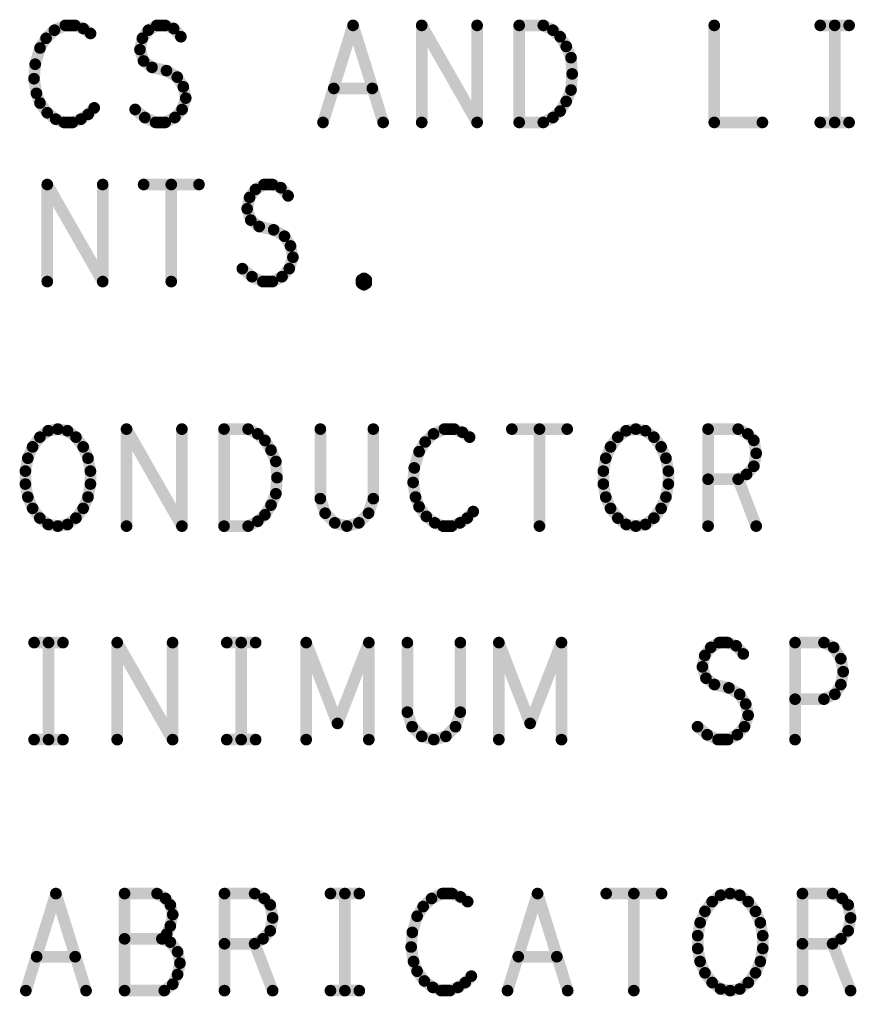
# Model space of a CAD drawing. Extents: x -14.2 to 19.9, y -5.2 to 16.9.
# Drawn here: x -10.409 to -9.332, y 10.559 to 11.818 of the extents above; entities that cross this region are included whole.
import ezdxf

# ---------------------------------------------------------------- set-up
doc = ezdxf.new("R2010")
doc.units = 0
doc.layers.get('0').update_dxf_attribs({"linetype": 'CONTINUOUS'})
doc.layers.add('FAB', color=2, linetype='CONTINUOUS')

# ---------------------------------------------------------------- blocks, each defined once
blk = doc.blocks.new('ROUND_105')
at = {"const_width": 0.0075}
blk.add_lwpolyline([(-0.00375, 0, 1), (0.00375, 0, 1)], format="xyb", close=True, dxfattribs=at)

msp = doc.modelspace()

# ---------------------------------------------------------------- linework, layer by layer
at = {"layer": 'FAB', "const_width": 0.015}
for points in [[(-10.35, 11.8101), (-10.364, 11.8039)], [(-10.3376, 11.8101), (-10.35, 11.8101)], [(-10.3268, 11.806), (-10.3376, 11.8101)], [(-10.2431, 11.8039), (-10.2322, 11.8101)], [(-10.2322, 11.8101), (-10.2214, 11.8101)], [(-10.2214, 11.8101), (-10.2105, 11.806)], [(-10.0183, 11.6851), (-9.9796, 11.8101)], [(-9.9796, 11.8101), (-9.9408, 11.6851)], [(-9.8912, 11.6851), (-9.8912, 11.8101)], [(-9.8912, 11.8101), (-9.8199, 11.6851)], [(-9.8199, 11.6851), (-9.8199, 11.8101)], [(-9.7657, 11.6851), (-9.7657, 11.8101)], [(-9.7657, 11.8101), (-9.7347, 11.8101)], [(-9.7347, 11.8101), (-9.7223, 11.8039)], [(-9.5146, 11.8101), (-9.5146, 11.6851)], [(-9.3782, 11.8101), (-9.341, 11.8101)], [(-9.3596, 11.8101), (-9.3596, 11.6851)], [(-10.364, 11.8039), (-10.3748, 11.7935)], [(-10.3175, 11.7997), (-10.3268, 11.806)], [(-10.2508, 11.7935), (-10.2431, 11.8039)], [(-10.2105, 11.806), (-10.2012, 11.7955)], [(-9.7223, 11.8039), (-9.713, 11.7955)], [(-10.3748, 11.7935), (-10.3826, 11.781)], [(-10.2539, 11.7789), (-10.2508, 11.7935)], [(-9.713, 11.7955), (-9.7052, 11.783)], [(-10.3826, 11.781), (-10.3888, 11.7601)], [(-10.2493, 11.7643), (-10.2539, 11.7789)], [(-9.7052, 11.783), (-9.699, 11.7685)], [(-10.3888, 11.7601), (-10.3903, 11.7414)], [(-10.2384, 11.756), (-10.2493, 11.7643)], [(-9.699, 11.7685), (-9.6975, 11.7476)], [(-10.2198, 11.7518), (-10.2384, 11.756)], [(-10.2059, 11.7435), (-10.2198, 11.7518)], [(-9.6975, 11.7476), (-9.699, 11.7268)], [(-10.3903, 11.7414), (-10.3872, 11.7226)], [(-10.1981, 11.731), (-10.2059, 11.7435)], [(-10.3872, 11.7226), (-10.3826, 11.7101)], [(-10.195, 11.7164), (-10.1981, 11.731)], [(-9.9548, 11.7289), (-10.0044, 11.7289)], [(-9.699, 11.7268), (-9.7052, 11.7122)], [(-10.3826, 11.7101), (-10.3733, 11.6976)], [(-10.1997, 11.7018), (-10.195, 11.7164)], [(-9.7052, 11.7122), (-9.713, 11.6997)], [(-10.3733, 11.6976), (-10.3624, 11.6893)], [(-10.3299, 11.6893), (-10.3206, 11.6955)], [(-10.3206, 11.6955), (-10.3128, 11.7039)], [(-10.2601, 11.7018), (-10.2477, 11.6914)], [(-10.209, 11.6914), (-10.1997, 11.7018)], [(-9.713, 11.6997), (-9.7223, 11.6914)], [(-10.3624, 11.6893), (-10.3516, 11.6851)], [(-10.3516, 11.6851), (-10.3407, 11.6851)], [(-10.3407, 11.6851), (-10.3299, 11.6893)], [(-10.2477, 11.6914), (-10.2338, 11.6851)], [(-10.2338, 11.6851), (-10.2214, 11.6851)], [(-10.2214, 11.6851), (-10.209, 11.6914)], [(-9.7347, 11.6851), (-9.7657, 11.6851)], [(-9.7223, 11.6914), (-9.7347, 11.6851)], [(-9.5146, 11.6851), (-9.4526, 11.6851)], [(-9.3782, 11.6851), (-9.341, 11.6851)], [(-10.3732, 11.4801), (-10.3732, 11.6051)], [(-10.3732, 11.6051), (-10.3019, 11.4801)], [(-10.3019, 11.4801), (-10.3019, 11.6051)], [(-10.2492, 11.6051), (-10.1779, 11.6051)], [(-10.2136, 11.6051), (-10.2136, 11.4801)], [(-10.1128, 11.5885), (-10.1051, 11.5989)], [(-10.1051, 11.5989), (-10.0942, 11.6051)], [(-10.0942, 11.6051), (-10.0834, 11.6051)], [(-10.0834, 11.6051), (-10.0725, 11.601)], [(-10.0725, 11.601), (-10.0632, 11.5905)], [(-10.1159, 11.5739), (-10.1128, 11.5885)], [(-10.1113, 11.5593), (-10.1159, 11.5739)], [(-10.1004, 11.551), (-10.1113, 11.5593)], [(-10.0818, 11.5468), (-10.1004, 11.551)], [(-10.0679, 11.5385), (-10.0818, 11.5468)], [(-10.0601, 11.526), (-10.0679, 11.5385)], [(-10.057, 11.5114), (-10.0601, 11.526)], [(-10.0617, 11.4968), (-10.057, 11.5114)], [(-10.1221, 11.4968), (-10.1097, 11.4864)], [(-10.071, 11.4864), (-10.0617, 11.4968)], [(-10.1097, 11.4864), (-10.0958, 11.4801)], [(-10.0834, 11.4801), (-10.071, 11.4864)], [(-9.9687, 11.4822), (-9.9656, 11.4843)], [(-9.9687, 11.478), (-9.9687, 11.4822)], [(-9.9656, 11.4843), (-9.9625, 11.4822)], [(-9.9625, 11.4822), (-9.9625, 11.478)], [(-10.0958, 11.4801), (-10.0834, 11.4801)], [(-9.9656, 11.476), (-9.9687, 11.478)], [(-9.9625, 11.478), (-9.9656, 11.476)], [(-10.3828, 11.2797), (-10.372, 11.288)], [(-10.372, 11.288), (-10.3596, 11.2901)], [(-10.3596, 11.2901), (-10.3472, 11.288)], [(-10.3472, 11.288), (-10.3363, 11.2797)], [(-10.2712, 11.1651), (-10.2712, 11.2901)], [(-10.2712, 11.2901), (-10.1999, 11.1651)], [(-10.1999, 11.1651), (-10.1999, 11.2901)], [(-10.1457, 11.1651), (-10.1457, 11.2901)], [(-10.1457, 11.2901), (-10.1147, 11.2901)], [(-10.1147, 11.2901), (-10.1023, 11.2839)], [(-10.1023, 11.2839), (-10.093, 11.2755)], [(-10.0217, 11.2901), (-10.0217, 11.2005)], [(-9.9535, 11.2005), (-9.9535, 11.2901)], [(-9.876, 11.2839), (-9.8868, 11.2735)], [(-9.862, 11.2901), (-9.876, 11.2839)], [(-9.8496, 11.2901), (-9.862, 11.2901)], [(-9.8388, 11.286), (-9.8496, 11.2901)], [(-9.8295, 11.2797), (-9.8388, 11.286)], [(-9.7752, 11.2901), (-9.7039, 11.2901)], [(-9.7396, 11.2901), (-9.7396, 11.1651)], [(-9.6388, 11.2797), (-9.628, 11.288)], [(-9.628, 11.288), (-9.6156, 11.2901)], [(-9.6156, 11.2901), (-9.6032, 11.288)], [(-9.6032, 11.288), (-9.5923, 11.2797)], [(-9.5226, 11.1651), (-9.5226, 11.2901)], [(-9.5226, 11.2901), (-9.4838, 11.2901)], [(-9.4838, 11.2901), (-9.4714, 11.2839)], [(-9.4714, 11.2839), (-9.4637, 11.2755)], [(-10.3983, 11.2526), (-10.3921, 11.2672)], [(-10.3921, 11.2672), (-10.3828, 11.2797)], [(-10.3363, 11.2797), (-10.327, 11.2672)], [(-10.327, 11.2672), (-10.3208, 11.2526)], [(-10.093, 11.2755), (-10.0852, 11.263)], [(-9.8868, 11.2735), (-9.8946, 11.261)], [(-9.6543, 11.2526), (-9.6481, 11.2672)], [(-9.6481, 11.2672), (-9.6388, 11.2797)], [(-9.5923, 11.2797), (-9.583, 11.2672)], [(-9.583, 11.2672), (-9.5768, 11.2526)], [(-9.4637, 11.2755), (-9.4606, 11.2589)], [(-10.0852, 11.263), (-10.079, 11.2485)], [(-9.8946, 11.261), (-9.9008, 11.2401)], [(-9.4606, 11.2589), (-9.4637, 11.2422)], [(-10.4014, 11.236), (-10.3983, 11.2526)], [(-10.3208, 11.2526), (-10.3177, 11.236)], [(-10.079, 11.2485), (-10.0775, 11.2276)], [(-9.6574, 11.236), (-9.6543, 11.2526)], [(-9.5768, 11.2526), (-9.5737, 11.236)], [(-9.4637, 11.2422), (-9.473, 11.2318)], [(-10.4014, 11.2193), (-10.4014, 11.236)], [(-10.3177, 11.236), (-10.3177, 11.2193)], [(-9.9008, 11.2401), (-9.9023, 11.2214)], [(-9.6574, 11.2193), (-9.6574, 11.236)], [(-9.5737, 11.236), (-9.5737, 11.2193)], [(-9.473, 11.2318), (-9.4838, 11.2255)], [(-10.3983, 11.2026), (-10.4014, 11.2193)], [(-10.3177, 11.2193), (-10.3208, 11.2026)], [(-10.0775, 11.2276), (-10.079, 11.2068)], [(-9.9023, 11.2214), (-9.8992, 11.2026)], [(-9.6543, 11.2026), (-9.6574, 11.2193)], [(-9.5737, 11.2193), (-9.5768, 11.2026)], [(-9.4838, 11.2255), (-9.5226, 11.2255)], [(-9.4838, 11.2255), (-9.4606, 11.1651)], [(-10.079, 11.2068), (-10.0852, 11.1922)], [(-10.3921, 11.188), (-10.3983, 11.2026)], [(-10.3208, 11.2026), (-10.327, 11.188)], [(-10.0852, 11.1922), (-10.093, 11.1797)], [(-10.0217, 11.2005), (-10.0155, 11.1818)], [(-9.9597, 11.1818), (-9.9535, 11.2005)], [(-9.8992, 11.2026), (-9.8946, 11.1901)], [(-9.6481, 11.188), (-9.6543, 11.2026)], [(-9.5768, 11.2026), (-9.583, 11.188)], [(-10.3828, 11.1755), (-10.3921, 11.188)], [(-10.327, 11.188), (-10.3363, 11.1755)], [(-10.093, 11.1797), (-10.1023, 11.1714)], [(-10.0155, 11.1818), (-10.0031, 11.1693)], [(-9.9721, 11.1693), (-9.9597, 11.1818)], [(-9.8946, 11.1901), (-9.8853, 11.1776)], [(-9.8326, 11.1755), (-9.8248, 11.1839)], [(-9.6388, 11.1755), (-9.6481, 11.188)], [(-9.583, 11.188), (-9.5923, 11.1755)], [(-10.372, 11.1672), (-10.3828, 11.1755)], [(-10.3596, 11.1651), (-10.372, 11.1672)], [(-10.3472, 11.1672), (-10.3596, 11.1651)], [(-10.3363, 11.1755), (-10.3472, 11.1672)], [(-10.1023, 11.1714), (-10.1147, 11.1651)], [(-10.0031, 11.1693), (-9.9876, 11.1651)], [(-9.9876, 11.1651), (-9.9721, 11.1693)], [(-9.8853, 11.1776), (-9.8744, 11.1693)], [(-9.8744, 11.1693), (-9.8636, 11.1651)], [(-9.8527, 11.1651), (-9.8419, 11.1693)], [(-9.8419, 11.1693), (-9.8326, 11.1755)], [(-9.628, 11.1672), (-9.6388, 11.1755)], [(-9.6156, 11.1651), (-9.628, 11.1672)], [(-9.6032, 11.1672), (-9.6156, 11.1651)], [(-9.5923, 11.1755), (-9.6032, 11.1672)], [(-10.1147, 11.1651), (-10.1457, 11.1651)], [(-9.8636, 11.1651), (-9.8527, 11.1651)], [(-10.3902, 11.0151), (-10.353, 11.0151)], [(-10.3716, 11.0151), (-10.3716, 10.8901)], [(-10.2832, 10.8901), (-10.2832, 11.0151)], [(-10.2832, 11.0151), (-10.2119, 10.8901)], [(-10.2119, 10.8901), (-10.2119, 11.0151)], [(-10.1422, 11.0151), (-10.105, 11.0151)], [(-10.1236, 11.0151), (-10.1236, 10.8901)], [(-10.0399, 10.8901), (-10.0399, 11.0151)], [(-10.0399, 11.0151), (-9.9996, 10.911)], [(-9.9996, 10.911), (-9.9593, 11.0151)], [(-9.9593, 11.0151), (-9.9593, 10.8901)], [(-9.9097, 11.0151), (-9.9097, 10.9255)], [(-9.8415, 10.9255), (-9.8415, 11.0151)], [(-9.7919, 10.8901), (-9.7919, 11.0151)], [(-9.7919, 11.0151), (-9.7516, 10.911)], [(-9.7516, 10.911), (-9.7113, 11.0151)], [(-9.7113, 11.0151), (-9.7113, 10.8901)], [(-9.5268, 10.9985), (-9.5191, 11.0089)], [(-9.5191, 11.0089), (-9.5082, 11.0151)], [(-9.5082, 11.0151), (-9.4974, 11.0151)], [(-9.4974, 11.0151), (-9.4865, 11.011)], [(-9.4865, 11.011), (-9.4772, 11.0005)], [(-9.4106, 10.8901), (-9.4106, 11.0151)], [(-9.4106, 11.0151), (-9.3734, 11.0151)], [(-9.3734, 11.0151), (-9.361, 11.0089)], [(-9.361, 11.0089), (-9.3517, 10.9943)], [(-9.5299, 10.9839), (-9.5268, 10.9985)], [(-9.3517, 10.9943), (-9.3486, 10.9776)], [(-9.5253, 10.9693), (-9.5299, 10.9839)], [(-9.5144, 10.961), (-9.5253, 10.9693)], [(-9.3486, 10.9776), (-9.3517, 10.961)], [(-9.4958, 10.9568), (-9.5144, 10.961)], [(-9.4819, 10.9485), (-9.4958, 10.9568)], [(-9.3517, 10.961), (-9.3594, 10.9485)], [(-9.4741, 10.936), (-9.4819, 10.9485)], [(-9.3734, 10.9422), (-9.4106, 10.9422)], [(-9.3594, 10.9485), (-9.3734, 10.9422)], [(-9.471, 10.9214), (-9.4741, 10.936)], [(-9.9097, 10.9255), (-9.9035, 10.9068)], [(-9.8477, 10.9068), (-9.8415, 10.9255)], [(-9.4757, 10.9068), (-9.471, 10.9214)], [(-9.9035, 10.9068), (-9.8911, 10.8943)], [(-9.8601, 10.8943), (-9.8477, 10.9068)], [(-9.5361, 10.9068), (-9.5237, 10.8964)], [(-9.485, 10.8964), (-9.4757, 10.9068)], [(-10.3902, 10.8901), (-10.353, 10.8901)], [(-10.1422, 10.8901), (-10.105, 10.8901)], [(-9.8911, 10.8943), (-9.8756, 10.8901)], [(-9.8756, 10.8901), (-9.8601, 10.8943)], [(-9.5237, 10.8964), (-9.5098, 10.8901)], [(-9.5098, 10.8901), (-9.4974, 10.8901)], [(-9.4974, 10.8901), (-9.485, 10.8964)], [(-10.4008, 10.5668), (-10.3621, 10.6918)], [(-10.3621, 10.6918), (-10.3233, 10.5668)], [(-10.2319, 10.6918), (-10.2737, 10.6918)], [(-10.2737, 10.6918), (-10.2737, 10.5668)], [(-10.221, 10.6855), (-10.2319, 10.6918)], [(-10.1451, 10.5668), (-10.1451, 10.6918)], [(-10.1451, 10.6918), (-10.1063, 10.6918)], [(-10.1063, 10.6918), (-10.0939, 10.6855)], [(-10.0087, 10.6918), (-9.9715, 10.6918)], [(-9.9901, 10.6918), (-9.9901, 10.5668)], [(-9.8645, 10.6918), (-9.8785, 10.6855)], [(-9.8521, 10.6918), (-9.8645, 10.6918)], [(-9.8413, 10.6876), (-9.8521, 10.6918)], [(-9.7808, 10.5668), (-9.7421, 10.6918)], [(-9.7421, 10.6918), (-9.7033, 10.5668)], [(-9.6537, 10.6918), (-9.5824, 10.6918)], [(-9.6181, 10.6918), (-9.6181, 10.5668)], [(-9.5173, 10.6814), (-9.5065, 10.6897)], [(-9.5065, 10.6897), (-9.4941, 10.6918)], [(-9.4941, 10.6918), (-9.4817, 10.6897)], [(-9.4817, 10.6897), (-9.4708, 10.6814)], [(-9.4011, 10.5668), (-9.4011, 10.6918)], [(-9.4011, 10.6918), (-9.3623, 10.6918)], [(-9.3623, 10.6918), (-9.3499, 10.6855)], [(-10.2148, 10.6772), (-10.221, 10.6855)], [(-10.2117, 10.6647), (-10.2148, 10.6772)], [(-10.0939, 10.6855), (-10.0862, 10.6772)], [(-10.0862, 10.6772), (-10.0831, 10.6605)], [(-9.8785, 10.6855), (-9.8893, 10.6751)], [(-9.832, 10.6814), (-9.8413, 10.6876)], [(-9.5266, 10.6689), (-9.5173, 10.6814)], [(-9.4708, 10.6814), (-9.4615, 10.6689)], [(-9.3499, 10.6855), (-9.3422, 10.6772)], [(-9.3422, 10.6772), (-9.3391, 10.6605)], [(-10.2148, 10.6501), (-10.2117, 10.6647)], [(-9.8893, 10.6751), (-9.8971, 10.6626)], [(-9.5328, 10.6543), (-9.5266, 10.6689)], [(-9.4615, 10.6689), (-9.4553, 10.6543)], [(-10.0831, 10.6605), (-10.0862, 10.6439)], [(-9.8971, 10.6626), (-9.9033, 10.6418)], [(-9.5359, 10.6376), (-9.5328, 10.6543)], [(-9.4553, 10.6543), (-9.4522, 10.6376)], [(-9.3391, 10.6605), (-9.3422, 10.6439)], [(-10.2257, 10.6335), (-10.2195, 10.6397)], [(-10.2195, 10.6397), (-10.2148, 10.6501)], [(-10.0862, 10.6439), (-10.0955, 10.6335)], [(-9.9033, 10.6418), (-9.9048, 10.623)], [(-9.3422, 10.6439), (-9.3515, 10.6335)], [(-10.2257, 10.6335), (-10.2737, 10.6335)], [(-10.2148, 10.6293), (-10.2257, 10.6335)], [(-10.2055, 10.6168), (-10.2148, 10.6293)], [(-10.1063, 10.6272), (-10.1451, 10.6272)], [(-10.0955, 10.6335), (-10.1063, 10.6272)], [(-10.1063, 10.6272), (-10.0831, 10.5668)], [(-9.5359, 10.621), (-9.5359, 10.6376)], [(-9.4522, 10.6376), (-9.4522, 10.621)], [(-9.3623, 10.6272), (-9.4011, 10.6272)], [(-9.3515, 10.6335), (-9.3623, 10.6272)], [(-9.3623, 10.6272), (-9.3391, 10.5668)], [(-10.2024, 10.6022), (-10.2055, 10.6168)], [(-9.9048, 10.623), (-9.9017, 10.6043)], [(-9.5328, 10.6043), (-9.5359, 10.621)], [(-9.4522, 10.621), (-9.4553, 10.6043)], [(-10.3373, 10.6105), (-10.3869, 10.6105)], [(-10.2055, 10.5876), (-10.2024, 10.6022)], [(-9.9017, 10.6043), (-9.8971, 10.5918)], [(-9.7173, 10.6105), (-9.7669, 10.6105)], [(-9.5266, 10.5897), (-9.5328, 10.6043)], [(-9.4553, 10.6043), (-9.4615, 10.5897)], [(-9.8971, 10.5918), (-9.8878, 10.5793)], [(-9.5173, 10.5772), (-9.5266, 10.5897)], [(-9.4615, 10.5897), (-9.4708, 10.5772)], [(-10.2226, 10.5668), (-10.2117, 10.5751)], [(-10.2117, 10.5751), (-10.2055, 10.5876)], [(-9.8878, 10.5793), (-9.8769, 10.571)], [(-9.8444, 10.571), (-9.8351, 10.5772)], [(-9.8351, 10.5772), (-9.8273, 10.5855)], [(-9.5065, 10.5689), (-9.5173, 10.5772)], [(-9.4708, 10.5772), (-9.4817, 10.5689)], [(-10.2737, 10.5668), (-10.2226, 10.5668)], [(-10.0087, 10.5668), (-9.9715, 10.5668)], [(-9.8769, 10.571), (-9.8661, 10.5668)], [(-9.8661, 10.5668), (-9.8552, 10.5668)], [(-9.8552, 10.5668), (-9.8444, 10.571)], [(-9.4941, 10.5668), (-9.5065, 10.5689)], [(-9.4817, 10.5689), (-9.4941, 10.5668)]]:
    msp.add_lwpolyline(points, dxfattribs=at)

# ---------------------------------------------------------------- block references
at = {"layer": 'FAB'}
for p in [(-10.35, 11.8101), (-10.35, 11.8101), (-10.3376, 11.8101), (-10.3376, 11.8101), (-10.2322, 11.8101), (-10.2322, 11.8101), (-10.2214, 11.8101), (-10.2214, 11.8101), (-9.9796, 11.8101), (-9.9796, 11.8101), (-9.8912, 11.8101), (-9.8912, 11.8101), (-9.8199, 11.8101), (-9.7657, 11.8101), (-9.7657, 11.8101), (-9.7347, 11.8101), (-9.7347, 11.8101), (-9.5146, 11.8101), (-9.3782, 11.8101), (-9.3596, 11.8101), (-9.341, 11.8101), (-10.364, 11.8039), (-10.364, 11.8039), (-10.3268, 11.806), (-10.3268, 11.806), (-10.3175, 11.7997), (-10.2431, 11.8039), (-10.2431, 11.8039), (-10.2105, 11.806), (-10.2105, 11.806), (-9.7223, 11.8039), (-9.7223, 11.8039), (-10.3748, 11.7935), (-10.3748, 11.7935), (-10.2508, 11.7935), (-10.2508, 11.7935), (-10.2012, 11.7955), (-9.713, 11.7955), (-9.713, 11.7955), (-10.3826, 11.781), (-10.3826, 11.781), (-10.2539, 11.7789), (-10.2539, 11.7789), (-9.7052, 11.783), (-9.7052, 11.783), (-10.3888, 11.7601), (-10.3888, 11.7601), (-10.2493, 11.7643), (-10.2493, 11.7643), (-9.699, 11.7685), (-9.699, 11.7685), (-10.2384, 11.756), (-10.2384, 11.756), (-10.2198, 11.7518), (-10.2198, 11.7518), (-9.6975, 11.7476), (-9.6975, 11.7476), (-10.3903, 11.7414), (-10.3903, 11.7414), (-10.2059, 11.7435), (-10.2059, 11.7435), (-10.3872, 11.7226), (-10.3872, 11.7226), (-10.1981, 11.731), (-10.1981, 11.731), (-10.0044, 11.7289), (-9.9548, 11.7289), (-9.699, 11.7268), (-9.699, 11.7268), (-10.3826, 11.7101), (-10.3826, 11.7101), (-10.195, 11.7164), (-10.195, 11.7164), (-9.7052, 11.7122), (-9.7052, 11.7122), (-10.3733, 11.6976), (-10.3733, 11.6976), (-10.3206, 11.6955), (-10.3206, 11.6955), (-10.3128, 11.7039), (-10.2601, 11.7018), (-10.1997, 11.7018), (-10.1997, 11.7018), (-9.713, 11.6997), (-9.713, 11.6997), (-10.3624, 11.6893), (-10.3624, 11.6893), (-10.3516, 11.6851), (-10.3516, 11.6851), (-10.3407, 11.6851), (-10.3407, 11.6851), (-10.3299, 11.6893), (-10.3299, 11.6893), (-10.2477, 11.6914), (-10.2477, 11.6914), (-10.2338, 11.6851), (-10.2338, 11.6851), (-10.2214, 11.6851), (-10.2214, 11.6851), (-10.209, 11.6914), (-10.209, 11.6914), (-10.0183, 11.6851), (-9.9408, 11.6851), (-9.8912, 11.6851), (-9.8199, 11.6851), (-9.8199, 11.6851), (-9.7657, 11.6851), (-9.7657, 11.6851), (-9.7347, 11.6851), (-9.7347, 11.6851), (-9.7223, 11.6914), (-9.7223, 11.6914), (-9.5146, 11.6851), (-9.5146, 11.6851), (-9.4526, 11.6851), (-9.3782, 11.6851), (-9.3596, 11.6851), (-9.341, 11.6851), (-10.3732, 11.6051), (-10.3732, 11.6051), (-10.3019, 11.6051), (-10.2492, 11.6051), (-10.2136, 11.6051), (-10.1779, 11.6051), (-10.1051, 11.5989), (-10.1051, 11.5989), (-10.0942, 11.6051), (-10.0942, 11.6051), (-10.0834, 11.6051), (-10.0834, 11.6051), (-10.0725, 11.601), (-10.0725, 11.601), (-10.1128, 11.5885), (-10.1128, 11.5885), (-10.0632, 11.5905), (-10.1159, 11.5739), (-10.1159, 11.5739), (-10.1113, 11.5593), (-10.1113, 11.5593), (-10.1004, 11.551), (-10.1004, 11.551), (-10.0818, 11.5468), (-10.0818, 11.5468), (-10.0679, 11.5385), (-10.0679, 11.5385), (-10.0601, 11.526), (-10.0601, 11.526), (-10.057, 11.5114), (-10.057, 11.5114), (-10.1221, 11.4968), (-10.0617, 11.4968), (-10.0617, 11.4968), (-10.1097, 11.4864), (-10.1097, 11.4864), (-10.071, 11.4864), (-10.071, 11.4864), (-9.9687, 11.4822), (-9.9687, 11.4822), (-9.9656, 11.4843), (-9.9656, 11.4843), (-9.9625, 11.4822), (-9.9625, 11.4822), (-10.3732, 11.4801), (-10.3019, 11.4801), (-10.3019, 11.4801), (-10.2136, 11.4801), (-10.0958, 11.4801), (-10.0958, 11.4801), (-10.0834, 11.4801), (-10.0834, 11.4801), (-9.9687, 11.478), (-9.9687, 11.478), (-9.9656, 11.476), (-9.9656, 11.476), (-9.9625, 11.478), (-9.9625, 11.478), (-10.372, 11.288), (-10.372, 11.288), (-10.3596, 11.2901), (-10.3596, 11.2901), (-10.3472, 11.288), (-10.3472, 11.288), (-10.2712, 11.2901), (-10.2712, 11.2901), (-10.1999, 11.2901), (-10.1457, 11.2901), (-10.1457, 11.2901), (-10.1147, 11.2901), (-10.1147, 11.2901), (-10.1023, 11.2839), (-10.1023, 11.2839), (-10.0217, 11.2901), (-9.9535, 11.2901), (-9.876, 11.2839), (-9.876, 11.2839), (-9.862, 11.2901), (-9.862, 11.2901), (-9.8496, 11.2901), (-9.8496, 11.2901), (-9.8388, 11.286), (-9.8388, 11.286), (-9.7752, 11.2901), (-9.7396, 11.2901), (-9.7039, 11.2901), (-9.628, 11.288), (-9.628, 11.288), (-9.6156, 11.2901), (-9.6156, 11.2901), (-9.6032, 11.288), (-9.6032, 11.288), (-9.5226, 11.2901), (-9.5226, 11.2901), (-9.4838, 11.2901), (-9.4838, 11.2901), (-9.4714, 11.2839), (-9.4714, 11.2839), (-10.3921, 11.2672), (-10.3921, 11.2672), (-10.3828, 11.2797), (-10.3828, 11.2797), (-10.3363, 11.2797), (-10.3363, 11.2797), (-10.327, 11.2672), (-10.327, 11.2672), (-10.093, 11.2755), (-10.093, 11.2755), (-9.8868, 11.2735), (-9.8868, 11.2735), (-9.8295, 11.2797), (-9.6481, 11.2672), (-9.6481, 11.2672), (-9.6388, 11.2797), (-9.6388, 11.2797), (-9.5923, 11.2797), (-9.5923, 11.2797), (-9.583, 11.2672), (-9.583, 11.2672), (-9.4637, 11.2755), (-9.4637, 11.2755), (-10.0852, 11.263), (-10.0852, 11.263), (-9.8946, 11.261), (-9.8946, 11.261), (-9.4606, 11.2589), (-9.4606, 11.2589), (-10.3983, 11.2526), (-10.3983, 11.2526), (-10.3208, 11.2526), (-10.3208, 11.2526), (-10.079, 11.2485), (-10.079, 11.2485), (-9.6543, 11.2526), (-9.6543, 11.2526), (-9.5768, 11.2526), (-9.5768, 11.2526), (-9.4637, 11.2422), (-9.4637, 11.2422), (-10.4014, 11.236), (-10.4014, 11.236), (-10.3177, 11.236), (-10.3177, 11.236), (-9.9008, 11.2401), (-9.9008, 11.2401), (-9.6574, 11.236), (-9.6574, 11.236), (-9.5737, 11.236), (-9.5737, 11.236), (-9.473, 11.2318), (-9.473, 11.2318), (-10.4014, 11.2193), (-10.4014, 11.2193), (-10.3177, 11.2193), (-10.3177, 11.2193), (-10.0775, 11.2276), (-10.0775, 11.2276), (-9.9023, 11.2214), (-9.9023, 11.2214), (-9.6574, 11.2193), (-9.6574, 11.2193), (-9.5737, 11.2193), (-9.5737, 11.2193), (-9.5226, 11.2255), (-9.4838, 11.2255), (-9.4838, 11.2255), (-9.4838, 11.2255), (-10.079, 11.2068), (-10.079, 11.2068), (-10.3983, 11.2026), (-10.3983, 11.2026), (-10.3208, 11.2026), (-10.3208, 11.2026), (-10.0852, 11.1922), (-10.0852, 11.1922), (-10.0217, 11.2005), (-10.0217, 11.2005), (-9.9535, 11.2005), (-9.9535, 11.2005), (-9.8992, 11.2026), (-9.8992, 11.2026), (-9.6543, 11.2026), (-9.6543, 11.2026), (-9.5768, 11.2026), (-9.5768, 11.2026), (-10.3921, 11.188), (-10.3921, 11.188), (-10.327, 11.188), (-10.327, 11.188), (-10.093, 11.1797), (-10.093, 11.1797), (-10.0155, 11.1818), (-10.0155, 11.1818), (-9.9597, 11.1818), (-9.9597, 11.1818), (-9.8946, 11.1901), (-9.8946, 11.1901), (-9.8248, 11.1839), (-9.6481, 11.188), (-9.6481, 11.188), (-9.583, 11.188), (-9.583, 11.188), (-10.3828, 11.1755), (-10.3828, 11.1755), (-10.372, 11.1672), (-10.372, 11.1672), (-10.3472, 11.1672), (-10.3472, 11.1672), (-10.3363, 11.1755), (-10.3363, 11.1755), (-10.1023, 11.1714), (-10.1023, 11.1714), (-10.0031, 11.1693), (-10.0031, 11.1693), (-9.9721, 11.1693), (-9.9721, 11.1693), (-9.8853, 11.1776), (-9.8853, 11.1776), (-9.8744, 11.1693), (-9.8744, 11.1693), (-9.8419, 11.1693), (-9.8419, 11.1693), (-9.8326, 11.1755), (-9.8326, 11.1755), (-9.6388, 11.1755), (-9.6388, 11.1755), (-9.628, 11.1672), (-9.628, 11.1672), (-9.6032, 11.1672), (-9.6032, 11.1672), (-9.5923, 11.1755), (-9.5923, 11.1755), (-10.3596, 11.1651), (-10.3596, 11.1651), (-10.2712, 11.1651), (-10.1999, 11.1651), (-10.1999, 11.1651), (-10.1457, 11.1651), (-10.1457, 11.1651), (-10.1147, 11.1651), (-10.1147, 11.1651), (-9.9876, 11.1651), (-9.9876, 11.1651), (-9.8636, 11.1651), (-9.8636, 11.1651), (-9.8527, 11.1651), (-9.8527, 11.1651), (-9.7396, 11.1651), (-9.6156, 11.1651), (-9.6156, 11.1651), (-9.5226, 11.1651), (-9.4606, 11.1651), (-10.3902, 11.0151), (-10.3716, 11.0151), (-10.353, 11.0151), (-10.2832, 11.0151), (-10.2832, 11.0151), (-10.2119, 11.0151), (-10.1422, 11.0151), (-10.1236, 11.0151), (-10.105, 11.0151), (-10.0399, 11.0151), (-10.0399, 11.0151), (-9.9593, 11.0151), (-9.9593, 11.0151), (-9.9097, 11.0151), (-9.8415, 11.0151), (-9.7919, 11.0151), (-9.7919, 11.0151), (-9.7113, 11.0151), (-9.7113, 11.0151), (-9.5191, 11.0089), (-9.5191, 11.0089), (-9.5082, 11.0151), (-9.5082, 11.0151), (-9.4974, 11.0151), (-9.4974, 11.0151), (-9.4865, 11.011), (-9.4865, 11.011), (-9.4106, 11.0151), (-9.4106, 11.0151), (-9.3734, 11.0151), (-9.3734, 11.0151), (-9.361, 11.0089), (-9.361, 11.0089), (-9.5268, 10.9985), (-9.5268, 10.9985), (-9.4772, 11.0005), (-9.3517, 10.9943), (-9.3517, 10.9943), (-9.5299, 10.9839), (-9.5299, 10.9839), (-9.5253, 10.9693), (-9.5253, 10.9693), (-9.3486, 10.9776), (-9.3486, 10.9776), (-9.5144, 10.961), (-9.5144, 10.961), (-9.4958, 10.9568), (-9.4958, 10.9568), (-9.3517, 10.961), (-9.3517, 10.961), (-9.4819, 10.9485), (-9.4819, 10.9485), (-9.4106, 10.9422), (-9.3734, 10.9422), (-9.3734, 10.9422), (-9.3594, 10.9485), (-9.3594, 10.9485), (-9.4741, 10.936), (-9.4741, 10.936), (-9.9097, 10.9255), (-9.9097, 10.9255), (-9.8415, 10.9255), (-9.8415, 10.9255), (-9.471, 10.9214), (-9.471, 10.9214), (-9.9996, 10.911), (-9.9996, 10.911), (-9.9035, 10.9068), (-9.9035, 10.9068), (-9.8477, 10.9068), (-9.8477, 10.9068), (-9.7516, 10.911), (-9.7516, 10.911), (-9.5361, 10.9068), (-9.4757, 10.9068), (-9.4757, 10.9068), (-10.3902, 10.8901), (-10.3716, 10.8901), (-10.353, 10.8901), (-10.2832, 10.8901), (-10.2119, 10.8901), (-10.2119, 10.8901), (-10.1422, 10.8901), (-10.1236, 10.8901), (-10.105, 10.8901), (-10.0399, 10.8901), (-9.9593, 10.8901), (-9.8911, 10.8943), (-9.8911, 10.8943), (-9.8756, 10.8901), (-9.8756, 10.8901), (-9.8601, 10.8943), (-9.8601, 10.8943), (-9.7919, 10.8901), (-9.7113, 10.8901), (-9.5237, 10.8964), (-9.5237, 10.8964), (-9.5098, 10.8901), (-9.5098, 10.8901), (-9.4974, 10.8901), (-9.4974, 10.8901), (-9.485, 10.8964), (-9.485, 10.8964), (-9.4106, 10.8901), (-10.3621, 10.6918), (-10.3621, 10.6918), (-10.2737, 10.6918), (-10.2737, 10.6918), (-10.2319, 10.6918), (-10.2319, 10.6918), (-10.1451, 10.6918), (-10.1451, 10.6918), (-10.1063, 10.6918), (-10.1063, 10.6918), (-10.0087, 10.6918), (-9.9901, 10.6918), (-9.9715, 10.6918), (-9.8645, 10.6918), (-9.8645, 10.6918), (-9.8521, 10.6918), (-9.8521, 10.6918), (-9.7421, 10.6918), (-9.7421, 10.6918), (-9.6537, 10.6918), (-9.6181, 10.6918), (-9.5824, 10.6918), (-9.5065, 10.6897), (-9.5065, 10.6897), (-9.4941, 10.6918), (-9.4941, 10.6918), (-9.4817, 10.6897), (-9.4817, 10.6897), (-9.4011, 10.6918), (-9.4011, 10.6918), (-9.3623, 10.6918), (-9.3623, 10.6918), (-10.221, 10.6855), (-10.221, 10.6855), (-10.2148, 10.6772), (-10.2148, 10.6772), (-10.0939, 10.6855), (-10.0939, 10.6855), (-10.0862, 10.6772), (-10.0862, 10.6772), (-9.8785, 10.6855), (-9.8785, 10.6855), (-9.8413, 10.6876), (-9.8413, 10.6876), (-9.832, 10.6814), (-9.5173, 10.6814), (-9.5173, 10.6814), (-9.4708, 10.6814), (-9.4708, 10.6814), (-9.3499, 10.6855), (-9.3499, 10.6855), (-9.3422, 10.6772), (-9.3422, 10.6772), (-10.2117, 10.6647), (-10.2117, 10.6647), (-9.8893, 10.6751), (-9.8893, 10.6751), (-9.5266, 10.6689), (-9.5266, 10.6689), (-9.4615, 10.6689), (-9.4615, 10.6689), (-10.0831, 10.6605), (-10.0831, 10.6605), (-9.8971, 10.6626), (-9.8971, 10.6626), (-9.5328, 10.6543), (-9.5328, 10.6543), (-9.4553, 10.6543), (-9.4553, 10.6543), (-9.3391, 10.6605), (-9.3391, 10.6605), (-10.2195, 10.6397), (-10.2195, 10.6397), (-10.2148, 10.6501), (-10.2148, 10.6501), (-10.0862, 10.6439), (-10.0862, 10.6439), (-9.9033, 10.6418), (-9.9033, 10.6418), (-9.3422, 10.6439), (-9.3422, 10.6439), (-10.2737, 10.6335), (-10.2257, 10.6335), (-10.2257, 10.6335), (-10.2257, 10.6335), (-10.2148, 10.6293), (-10.2148, 10.6293), (-10.1451, 10.6272), (-10.1063, 10.6272), (-10.1063, 10.6272), (-10.1063, 10.6272), (-10.0955, 10.6335), (-10.0955, 10.6335), (-9.5359, 10.6376), (-9.5359, 10.6376), (-9.4522, 10.6376), (-9.4522, 10.6376), (-9.4011, 10.6272), (-9.3623, 10.6272), (-9.3623, 10.6272), (-9.3623, 10.6272), (-9.3515, 10.6335), (-9.3515, 10.6335), (-10.2055, 10.6168), (-10.2055, 10.6168), (-9.9048, 10.623), (-9.9048, 10.623), (-9.5359, 10.621), (-9.5359, 10.621), (-9.4522, 10.621), (-9.4522, 10.621), (-10.3869, 10.6105), (-10.3373, 10.6105), (-10.2024, 10.6022), (-10.2024, 10.6022), (-9.9017, 10.6043), (-9.9017, 10.6043), (-9.7669, 10.6105), (-9.7173, 10.6105), (-9.5328, 10.6043), (-9.5328, 10.6043), (-9.4553, 10.6043), (-9.4553, 10.6043), (-9.8971, 10.5918), (-9.8971, 10.5918), (-9.5266, 10.5897), (-9.5266, 10.5897), (-9.4615, 10.5897), (-9.4615, 10.5897), (-10.2117, 10.5751), (-10.2117, 10.5751), (-10.2055, 10.5876), (-10.2055, 10.5876), (-9.8878, 10.5793), (-9.8878, 10.5793), (-9.8351, 10.5772), (-9.8351, 10.5772), (-9.8273, 10.5855), (-9.5173, 10.5772), (-9.5173, 10.5772), (-9.4708, 10.5772), (-9.4708, 10.5772), (-10.4008, 10.5668), (-10.3233, 10.5668), (-10.2737, 10.5668), (-10.2737, 10.5668), (-10.2226, 10.5668), (-10.2226, 10.5668), (-10.1451, 10.5668), (-10.0831, 10.5668), (-10.0087, 10.5668), (-9.9901, 10.5668), (-9.9715, 10.5668), (-9.8769, 10.571), (-9.8769, 10.571), (-9.8661, 10.5668), (-9.8661, 10.5668), (-9.8552, 10.5668), (-9.8552, 10.5668), (-9.8444, 10.571), (-9.8444, 10.571), (-9.7808, 10.5668), (-9.7033, 10.5668), (-9.6181, 10.5668), (-9.5065, 10.5689), (-9.5065, 10.5689), (-9.4941, 10.5668), (-9.4941, 10.5668), (-9.4817, 10.5689), (-9.4817, 10.5689), (-9.4011, 10.5668), (-9.3391, 10.5668)]:
    msp.add_blockref('ROUND_105', p, dxfattribs=at)

doc.saveas('drawing.dxf')
